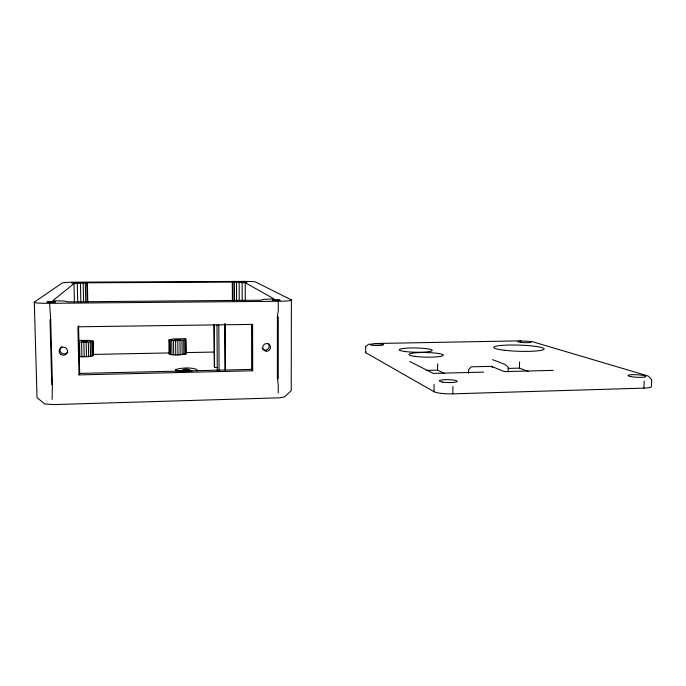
<?xml version="1.0" encoding="UTF-8"?>
<svg xmlns="http://www.w3.org/2000/svg" width="686" height="686" viewBox="0 0 686 686"><rect width="100%" height="100%" fill="white"/><g stroke="black" fill="none" stroke-linecap="round" stroke-linejoin="round"><path stroke-width="1.03" d="M278.25 392.941L278.25 384.975L277.384 377.84L277.401 316.306L278.276 310.655L278.276 301.274A15.478 1.2 0.1 0 0 291.396 299.928L291.224 389.854M278.25 378.826L278.276 316.898M531.633 341.465L647.147 375.688L648.407 376.185L651.7 379.598L651.383 386.595A14.826 2.23 3.3 0 1 643.88 388.13L452.794 393.841A14.818 2.538 1.6 0 1 433.955 391.68L365.672 352.664L365.732 347.073M433.955 391.68L434.092 384.392M444.622 373.613L437.539 370.14L437.668 363.803M452.794 393.841L452.957 386.475M468.555 373.295L468.641 369.531L471.239 366.83L491.425 366.341L504.424 371.589L553.242 370.363M508.206 371.932L508.335 367.31L504.947 364.395L492.557 359.653M528.357 371.512L519.413 368.125L519.594 361.908M643.88 388.13L644.197 381.064M79.01 374.899L77.887 326.802L252.585 324.392L252.705 370.783L79.01 374.899L79.67 373.416L78.556 325.79M197.345 370.997L196.771 369.411C190.236 367.182 182.476 367.756 175.813 369.488L175.993 370.303L178.926 370.955L191.994 371.126M185.872 353.993L185.563 338.644L173.095 338.987L169.09 339.904L169.271 354.027L171.903 354.773L177.974 354.979L185.872 353.993L185.915 339.621M169.271 354.027L169.322 339.639M291.318 390.548L284.587 396.885L279.691 397.811L53.397 404.594L44.77 403.96L37.113 397.709M365.432 346.696L369.034 343.969M73.985 283.584L52.762 300.742L64.047 301.008L67.983 301.866L260.74 300.194L263.887 299.319L274.023 298.89L245.219 282.743L232.305 282.109L87.362 282.804L73.985 283.584L74.431 302.603M93.124 341.182L88.331 342.143L79.516 342.288L79.859 356.789L88.657 356.617L93.433 355.528L93.124 341.182L89.189 340.376L78.17 340.428M37.01 396.98L34.3 302.149L62.332 282.915A12.545 0.712 -0.5 0 1 75.752 282.152L242.793 281.389A11.722 0.686 0.1 0 1 255.621 282.006L291.396 299.928M169.09 339.904L175.599 340.762L185.726 339.879M426.238 370.414L437.539 370.14M508.043 368.408L519.413 368.125M483.536 372.121L433.14 373.39L409.825 361.513M213.946 324.469L214.264 366.95L214.564 367.567L217.779 367.499M79.67 373.416L251.659 369.385L252.705 370.783M92.747 354.422L169.896 352.913M185.563 338.644L185.709 352.604L214.444 352.047M374.676 343.523L521.111 340.839M34.3 302.149A16.918 1.261 -0.9 0 0 49.589 303.315L278.276 301.274M491.425 366.341L492.642 367.627M93.433 355.528L92.944 340.925M185.709 352.604L186.069 353.702M49.589 303.315L50.67 319.059L52.393 383.543L52.153 399.406M50.027 319.702L51.759 384.623M90.226 341.945L90.552 356.394M87.362 282.804L87.799 302.569M88.331 342.143L88.657 356.617M86.745 282.984L87.165 301.78M85.313 283.164L85.741 302.02M86.153 342.28L86.479 356.771M83.16 283.327L83.589 302.234M83.855 342.357L84.189 356.857M80.425 283.455L80.862 302.415M81.591 342.357L81.926 356.866M77.286 283.541L77.732 302.535M92.704 341.448L93.022 355.837M91.718 341.705L92.035 356.128M175.599 340.762L175.77 354.988M175.813 369.488L175.839 371.572M173.524 340.693L173.695 354.911M171.732 340.565L171.903 354.773M170.334 340.376L170.514 354.568M169.433 340.153L169.614 354.31M184.971 340.136L185.117 354.276M183.702 340.359L183.857 354.533M182.004 340.548L182.159 354.748M179.989 340.685L180.152 354.902M177.811 340.753L177.974 354.979M216.982 325.018L217.299 370.989M214.255 324.855L214.564 367.567M225.128 323.732L225.402 370.551M224.716 323.843L224.999 369.685M218.791 325.01L219.1 370.466M245.219 282.743L245.279 300.674M242.124 282.735L242.192 300.674M239.157 282.683L239.234 300.605M236.524 282.581L236.61 300.477M234.423 282.452L234.509 300.305M232.983 282.289L233.077 301.145M232.305 282.109L232.4 300.914M251.539 324.504L251.659 369.385M365.672 352.664A11.25 1.492 0.8 0 1 365.835 351.892M268.123 343.472A3.859 3.79 -40.9 0 1 267.746 349.208A3.859 3.79 -40.9 0 1 262.103 348.188M67.82 351.867A4.167 3.979 2.9 0 1 61.294 352.81A4.167 3.979 2.9 0 1 61.997 346.533M246.9 282.04L241.069 282.075L246.9 282.04M180.161 339.716L174.87 339.802L180.161 339.716M87.139 341.276L81.643 341.371L87.139 341.276M55.403 301.969L46.982 302.046L55.403 301.969M279.957 300.108L272.282 300.022L279.957 300.108M78.007 282.846L71.747 282.872L78.007 282.846M504.176 350.237A25.193 3.087 1.8 0 0 544.007 349.294A25.193 3.087 1.8 0 0 508.686 345.058A25.193 3.087 1.8 0 0 504.176 350.237M520.691 342.383A6.697 0.772 1.8 0 0 531.333 342.177A6.697 0.772 1.8 0 0 522.029 341.088A6.697 0.772 1.8 0 0 520.691 342.383M373.261 345.324A6.783 0.84 0.7 0 0 383.491 344.732A6.783 0.84 0.7 0 0 373.364 343.866A6.783 0.84 0.7 0 0 373.261 345.324M630.631 376.563A8.944 1.261 3.1 0 0 645.577 376.794A8.944 1.261 3.1 0 0 634.679 374.667A8.944 1.261 3.1 0 0 630.631 376.563M442.393 382.042A8.944 1.441 1.6 0 0 457.048 381.622A8.944 1.441 1.6 0 0 445.368 379.675A8.944 1.441 1.6 0 0 442.393 382.042M414.678 356.326A17.167 2.298 1.2 0 0 442.942 355.657A17.167 2.298 1.2 0 0 420.835 352.553A17.167 2.298 1.2 0 0 414.678 356.326M404.577 351.464A16.515 2.135 1.1 0 0 431.871 350.855A16.515 2.135 1.1 0 0 410.82 347.974A16.515 2.135 1.1 0 0 404.577 351.464M266.597 351.241A3.893 3.824 -41.2 0 0 269.941 345.401A3.893 3.824 -41.2 0 0 263.252 345.521A3.893 3.824 -41.2 0 0 266.597 351.241M60.437 354.105A4.21 4.022 2.8 0 0 67.434 352.167A4.21 4.022 2.8 0 0 62.16 347.339A4.21 4.022 2.8 0 0 60.437 354.105M183.925 370.063A3.336 0.497 -1 0 0 189.439 369.711A3.336 0.497 -1 0 0 185.16 369.205A3.336 0.497 -1 0 0 183.925 370.063"/></g></svg>
